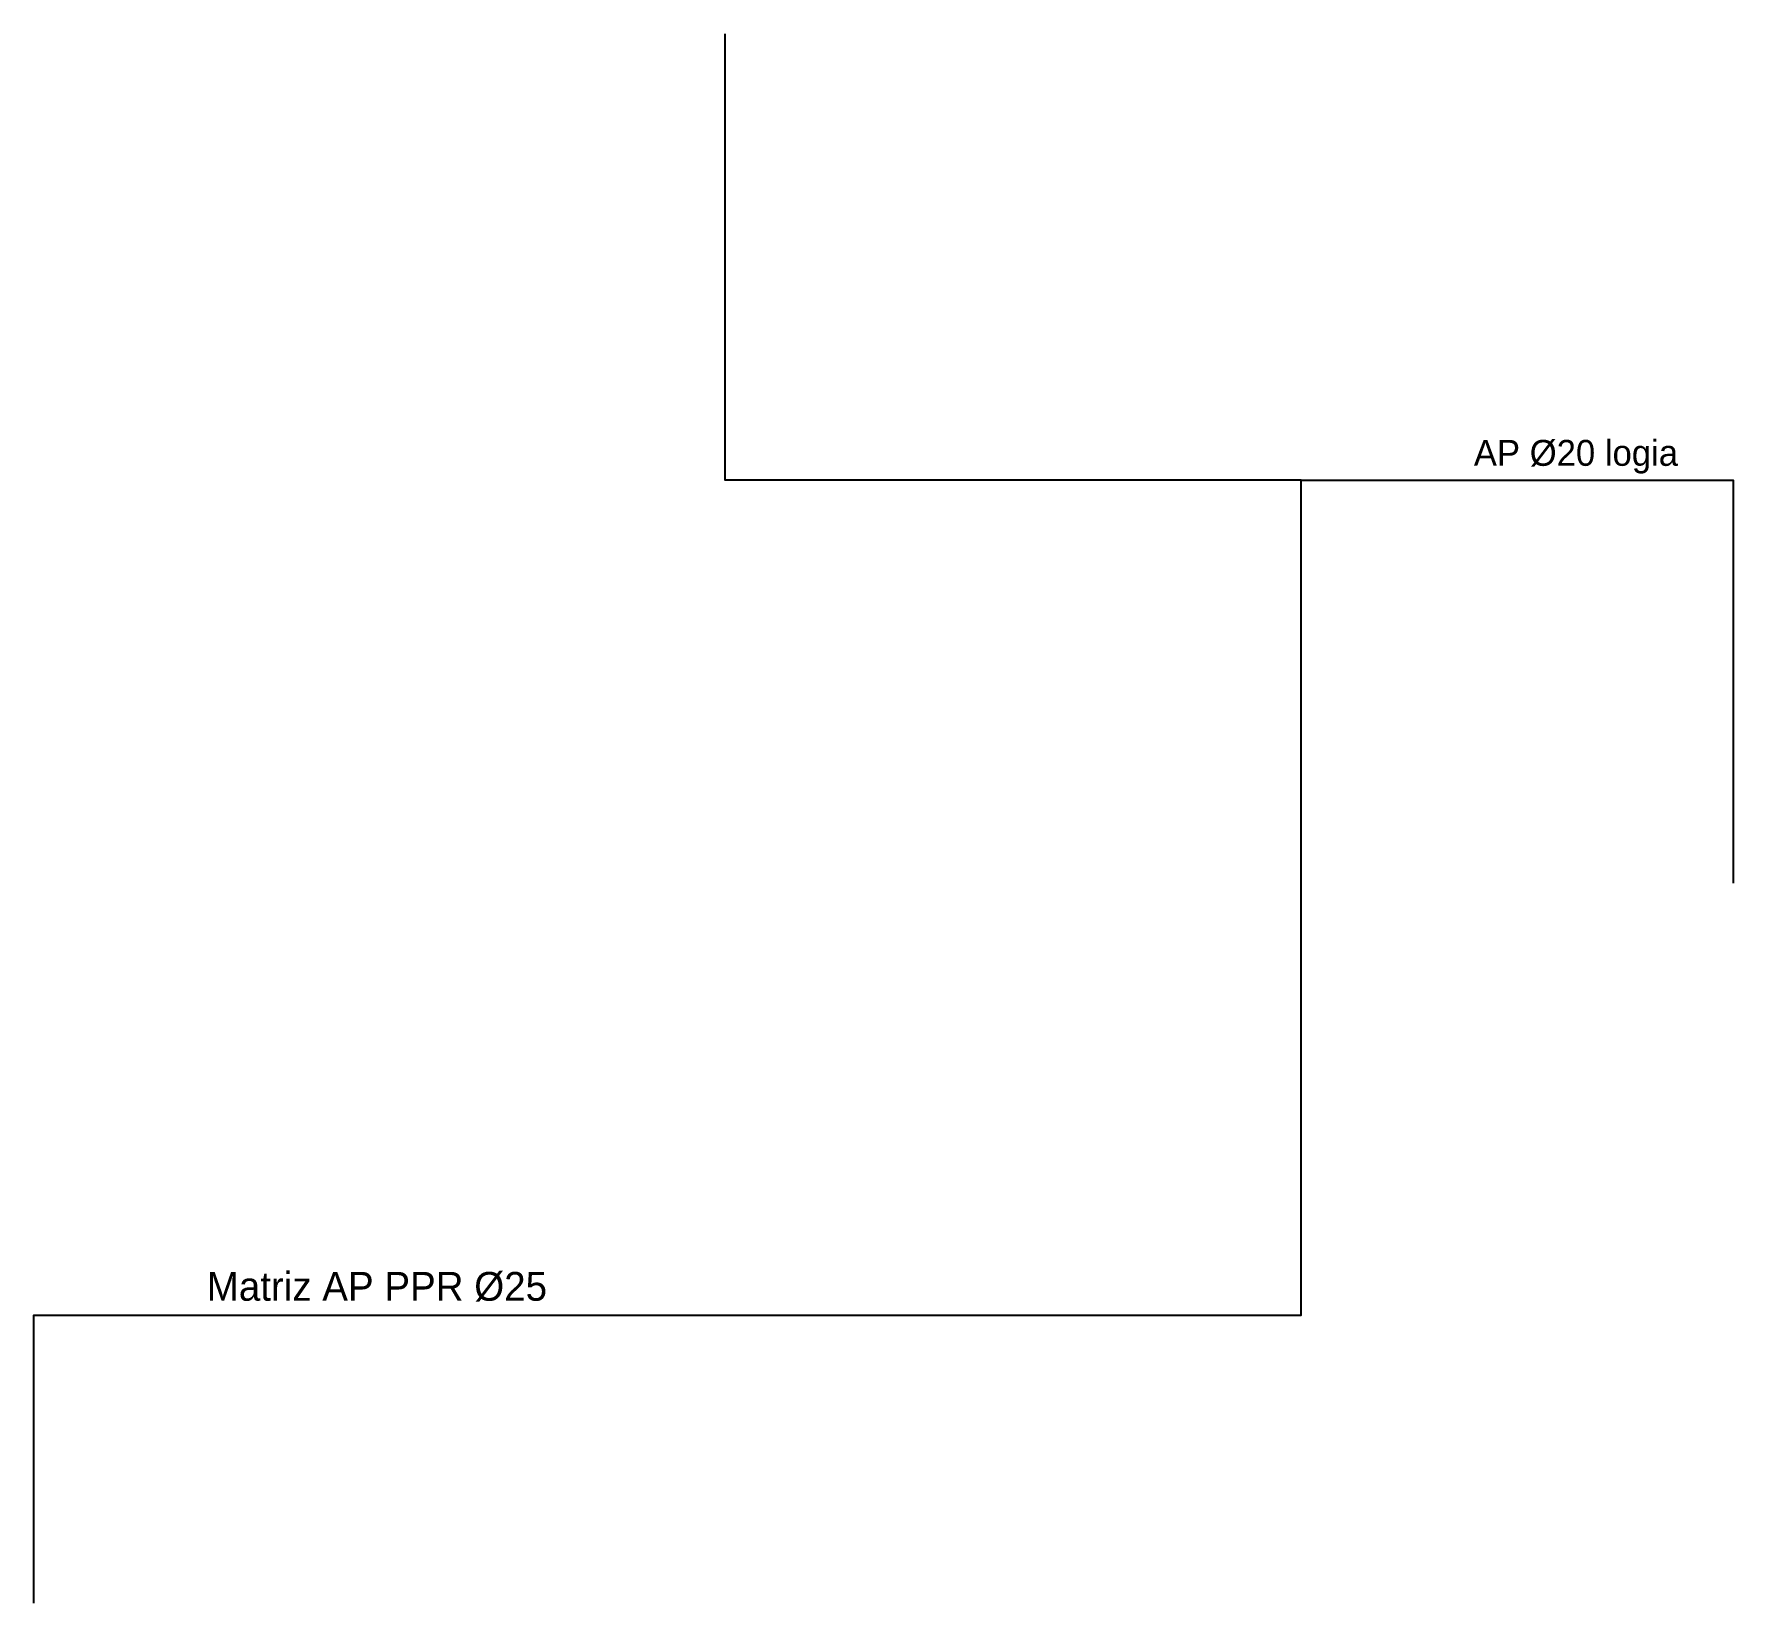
# Model space of a CAD drawing. Header units: millimetres. Extents: x 3000 to 14800, y -500 to 10400.
import ezdxf

# ---------------------------------------------------------------- set-up
doc = ezdxf.new("R2010")
doc.units = ezdxf.units.MM
doc.layers.add('AP-RED', color=5, linetype='CONTINUOUS')

msp = doc.modelspace()

# ---------------------------------------------------------------- linework, layer by layer
at = {"layer": 'AP-RED'}
for points in [[(3000, -500), (3000, 1500), (11800, 1500), (11800, 7300), (7800, 7300), (7800, 10400)], [(11800, 7300), (14800, 7300), (14800, 4500)]]:
    msp.add_lwpolyline(points, dxfattribs=at)

# ---------------------------------------------------------------- texts
for s, height, p in [('AP %%c20 logia', 180, (13000, 7400)), ('Matriz AP PPR %%c25', 200, (4200, 1600))]:
    msp.add_text(s, height=height, dxfattribs=at).set_placement(p)

doc.saveas('drawing.dxf')
